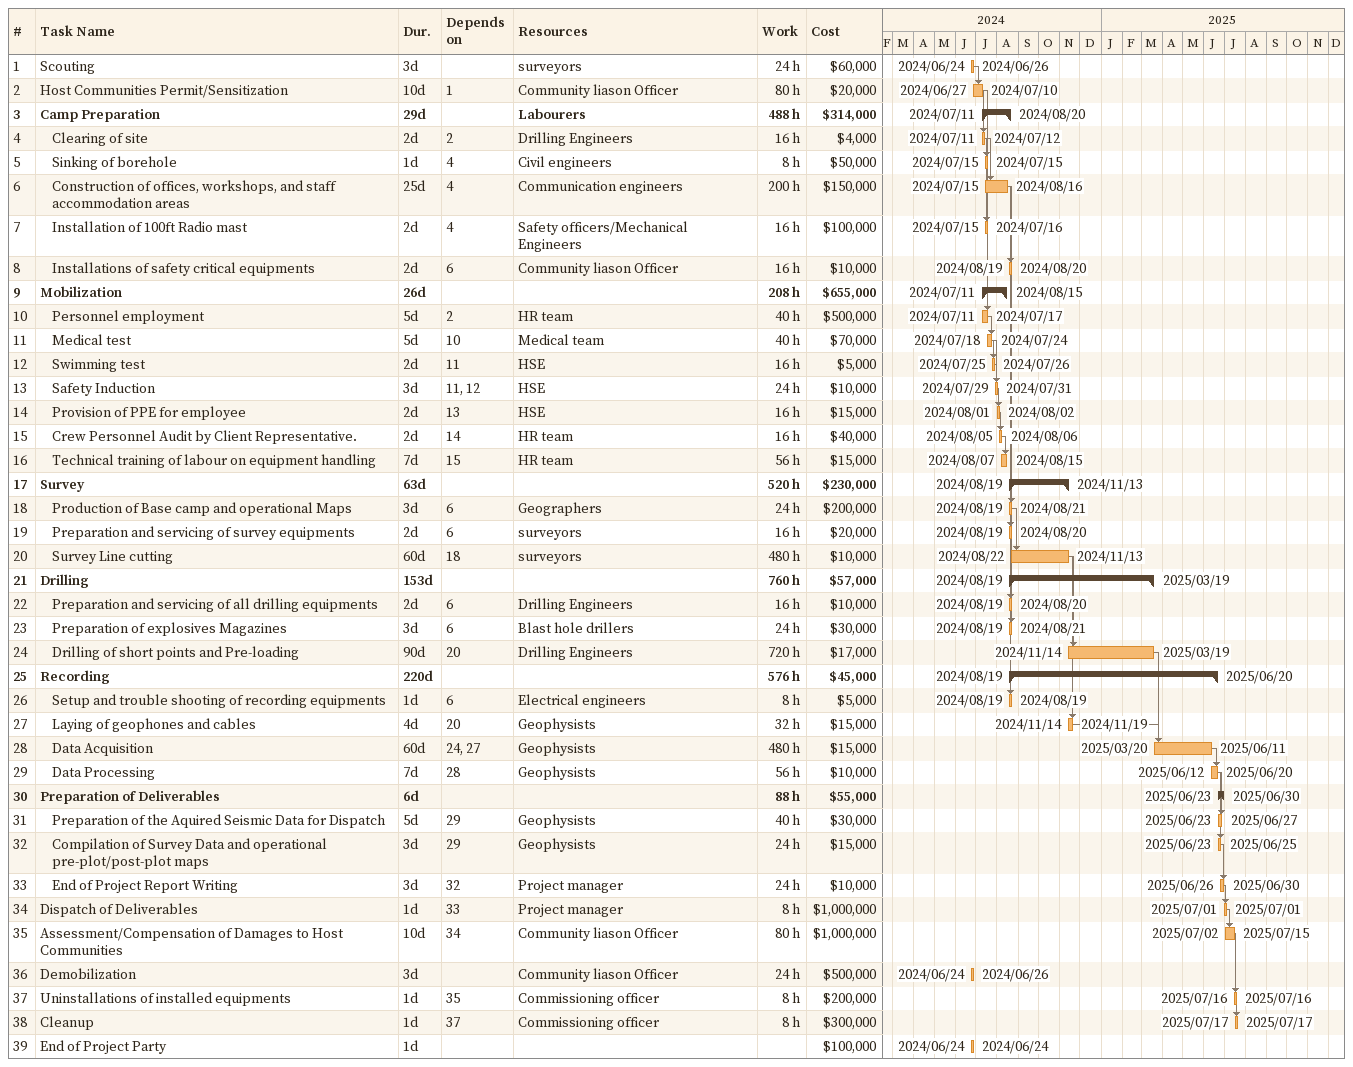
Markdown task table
| ID | Level | Task | Duration | Start | Finish | Predecessors | Resources | Work (h) | Cost ($) |
|---|---|---|---|---|---|---|---|---|---|
| 1 | 1 | Scouting | 3d | 2024-06-24 | 2024-06-26 |  | surveyors | 24 | 60000 |
| 2 | 1 | Host Communities Permit/Sensitization | 10d | 2024-06-27 | 2024-07-10 | 1 | Community liason Officer | 80 | 20000 |
| 3 | 1 | **Camp Preparation** | 29d | 2024-07-11 | 2024-08-20 |  | Labourers | 488 | 314000 |
| 4 | 2 | Clearing of site | 2d | 2024-07-11 | 2024-07-12 | 2 | Drilling Engineers | 16 | 4000 |
| 5 | 2 | Sinking of borehole | 1d | 2024-07-15 | 2024-07-15 | 4 | Civil engineers | 8 | 50000 |
| 6 | 2 | Construction of offices, workshops, and staff accommodation areas | 25d | 2024-07-15 | 2024-08-16 | 4 | Communication engineers | 200 | 150000 |
| 7 | 2 | Installation of 100ft Radio mast | 2d | 2024-07-15 | 2024-07-16 | 4 | Safety officers/Mechanical Engineers | 16 | 100000 |
| 8 | 2 | Installations of safety critical equipments | 2d | 2024-08-19 | 2024-08-20 | 6 | Community liason Officer | 16 | 10000 |
| 9 | 1 | **Mobilization** | 26d | 2024-07-11 | 2024-08-15 |  |  | 208 | 655000 |
| 10 | 2 | Personnel employment | 5d | 2024-07-11 | 2024-07-17 | 2 | HR team | 40 | 500000 |
| 11 | 2 | Medical test | 5d | 2024-07-18 | 2024-07-24 | 10 | Medical team | 40 | 70000 |
| 12 | 2 | Swimming test | 2d | 2024-07-25 | 2024-07-26 | 11 | HSE | 16 | 5000 |
| 13 | 2 | Safety Induction | 3d | 2024-07-29 | 2024-07-31 | 11, 12 | HSE | 24 | 10000 |
| 14 | 2 | Provision of PPE for employee | 2d | 2024-08-01 | 2024-08-02 | 13 | HSE | 16 | 15000 |
| 15 | 2 | Crew Personnel Audit by Client Representative. | 2d | 2024-08-05 | 2024-08-06 | 14 | HR team | 16 | 40000 |
| 16 | 2 | Technical training of labour on equipment handling | 7d | 2024-08-07 | 2024-08-15 | 15 | HR team | 56 | 15000 |
| 17 | 1 | **Survey** | 63d | 2024-08-19 | 2024-11-13 |  |  | 520 | 230000 |
| 18 | 2 | Production of Base camp and operational Maps | 3d | 2024-08-19 | 2024-08-21 | 6 | Geographers | 24 | 200000 |
| 19 | 2 | Preparation and servicing of survey equipments | 2d | 2024-08-19 | 2024-08-20 | 6 | surveyors | 16 | 20000 |
| 20 | 2 | Survey Line cutting | 60d | 2024-08-22 | 2024-11-13 | 18 | surveyors | 480 | 10000 |
| 21 | 1 | **Drilling** | 153d | 2024-08-19 | 2025-03-19 |  |  | 760 | 57000 |
| 22 | 2 | Preparation and servicing of all drilling equipments | 2d | 2024-08-19 | 2024-08-20 | 6 | Drilling Engineers | 16 | 10000 |
| 23 | 2 | Preparation of explosives Magazines | 3d | 2024-08-19 | 2024-08-21 | 6 | Blast hole drillers | 24 | 30000 |
| 24 | 2 | Drilling of short points and Pre-loading | 90d | 2024-11-14 | 2025-03-19 | 20 | Drilling Engineers | 720 | 17000 |
| 25 | 1 | **Recording** | 220d | 2024-08-19 | 2025-06-20 |  |  | 576 | 45000 |
| 26 | 2 | Setup and trouble shooting of recording equipments | 1d | 2024-08-19 | 2024-08-19 | 6 | Electrical engineers | 8 | 5000 |
| 27 | 2 | Laying of geophones and cables | 4d | 2024-11-14 | 2024-11-19 | 20 | Geophysists | 32 | 15000 |
| 28 | 2 | Data Acquisition | 60d | 2025-03-20 | 2025-06-11 | 24, 27 | Geophysists | 480 | 15000 |
| 29 | 2 | Data Processing | 7d | 2025-06-12 | 2025-06-20 | 28 | Geophysists | 56 | 10000 |
| 30 | 1 | **Preparation of Deliverables** | 6d | 2025-06-23 | 2025-06-30 |  |  | 88 | 55000 |
| 31 | 2 | Preparation of the Aquired Seismic Data for Dispatch | 5d | 2025-06-23 | 2025-06-27 | 29 | Geophysists | 40 | 30000 |
| 32 | 2 | Compilation of Survey Data and operational pre-plot/post-plot maps | 3d | 2025-06-23 | 2025-06-25 | 29 | Geophysists | 24 | 15000 |
| 33 | 2 | End of Project Report Writing | 3d | 2025-06-26 | 2025-06-30 | 32 | Project manager | 24 | 10000 |
| 34 | 1 | Dispatch of Deliverables | 1d | 2025-07-01 | 2025-07-01 | 33 | Project manager | 8 | 1000000 |
| 35 | 1 | Assessment/Compensation of Damages to Host Communities | 10d | 2025-07-02 | 2025-07-15 | 34 | Community liason Officer | 80 | 1000000 |
| 36 | 1 | Demobilization | 3d | 2024-06-24 | 2024-06-26 |  | Community liason Officer | 24 | 500000 |
| 37 | 1 | Uninstallations of installed equipments | 1d | 2025-07-16 | 2025-07-16 | 35 | Commissioning officer | 8 | 200000 |
| 38 | 1 | Cleanup | 1d | 2025-07-17 | 2025-07-17 | 37 | Commissioning officer | 8 | 300000 |
| 39 | 1 | End of Project Party | 1d | 2024-06-24 | 2024-06-24 |  |  |  | 100000 |
